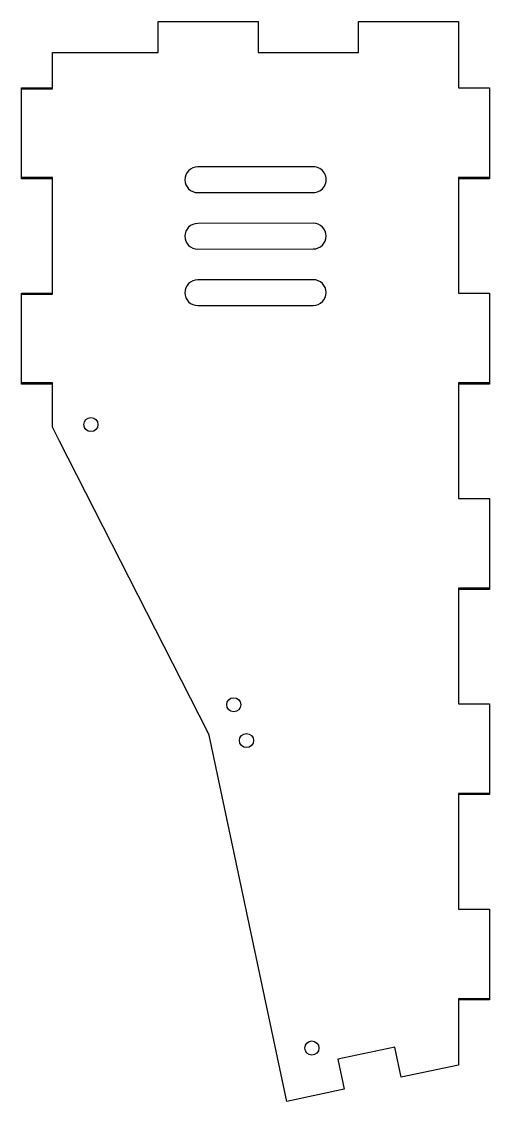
# Model space of a CAD drawing. Header units: millimetres. Extents: x -242 to -60, y -101 to 320.
import ezdxf

# ---------------------------------------------------------------- set-up
doc = ezdxf.new("R2010")
doc.units = ezdxf.units.MM
doc.layers.get('0').update_dxf_attribs({"linetype": 'CONTINUOUS'})

msp = doc.modelspace()

# ---------------------------------------------------------------- linework, layer by layer
for points in [[(-169, 42), (-169.43, 43.1), (-227.19, 156.48), (-230, 162), (-230, 178.78), (-242, 178.78), (-242, 213.78), (-230, 213.78), (-230, 258.78), (-242, 258.78), (-242, 293.78), (-230, 293.78), (-230, 308), (-188.85, 308), (-188.85, 320), (-149.85, 320), (-149.85, 308), (-110.85, 308), (-110.85, 320), (-71.85, 320), (-71.85, 294.22), (-59.85, 294.22), (-59.85, 258.78), (-71.85, 258.78), (-71.85, 214.22), (-59.85, 214.22), (-59.85, 178.78), (-71.85, 178.78), (-71.85, 134.22), (-59.85, 134.22), (-59.85, 98.78), (-71.85, 98.78), (-71.85, 54.22), (-59.85, 54.22), (-59.85, 18.78), (-71.85, 18.78), (-71.85, -25.78), (-59.85, -25.78), (-59.85, -61.22), (-71.85, -61.22), (-71.85, -74.29), (-71.85, -74.29), (-71.85, -86.56), (-94.2, -91.3), (-96.69, -79.56), (-118.89, -84.26), (-116.4, -96), (-138.75, -100.74)], [(-169, 42), (-169.43, 43.1), (-227.19, 156.48), (-230, 162), (-230, 179.22), (-242, 179.22), (-242, 214.22), (-230, 214.22), (-230, 259.22), (-242, 259.22), (-242, 294.22), (-230, 294.22), (-230, 308), (-188.85, 308), (-188.85, 320), (-149.85, 320), (-149.85, 308), (-110.85, 308), (-110.85, 320), (-71.85, 320), (-71.85, 294.22), (-59.85, 294.22), (-59.85, 259.22), (-71.85, 259.22), (-71.85, 214.22), (-59.85, 214.22), (-59.85, 179.22), (-71.85, 179.22), (-71.85, 134.22), (-59.85, 134.22), (-59.85, 99.22), (-71.85, 99.22), (-71.85, 54.22), (-59.85, 54.22), (-59.85, 19.22), (-71.85, 19.22), (-71.85, -25.78), (-59.85, -25.78), (-59.85, -60.78), (-71.85, -60.78), (-71.85, -74.29), (-71.85, -74.29), (-71.85, -86.56), (-94.2, -91.3), (-96.69, -79.56), (-118.89, -84.26), (-116.4, -96), (-138.75, -100.74)]]:
    msp.add_lwpolyline(points, close=True)
for points in [[(-173.42, 253.36), (-128.42, 253.42, 1), (-128.43, 263.42), (-173.43, 263.36, 1)], [(-173.42, 253.36), (-128.42, 253.42, 1), (-128.43, 263.42), (-173.43, 263.36, 1)], [(-173.42, 231.36), (-128.42, 231.42, 1), (-128.43, 241.42), (-173.43, 241.36, 1)], [(-173.42, 231.36), (-128.42, 231.42, 1), (-128.43, 241.42), (-173.43, 241.36, 1)], [(-173.42, 209.36), (-128.42, 209.42, 1), (-128.43, 219.42), (-173.43, 219.36, 1)], [(-173.42, 209.36), (-128.42, 209.42, 1), (-128.43, 219.42), (-173.43, 219.36, 1)]]:
    msp.add_lwpolyline(points, format="xyb", close=True)
for centre in [(-215.01, 162.97), (-215.01, 162.97), (-159.4, 53.82), (-159.4, 53.82), (-154.43, 39.88), (-154.43, 39.88), (-128.97, -79.95), (-128.97, -79.95)]:
    msp.add_circle(centre, 2.75)

doc.saveas('drawing.dxf')
